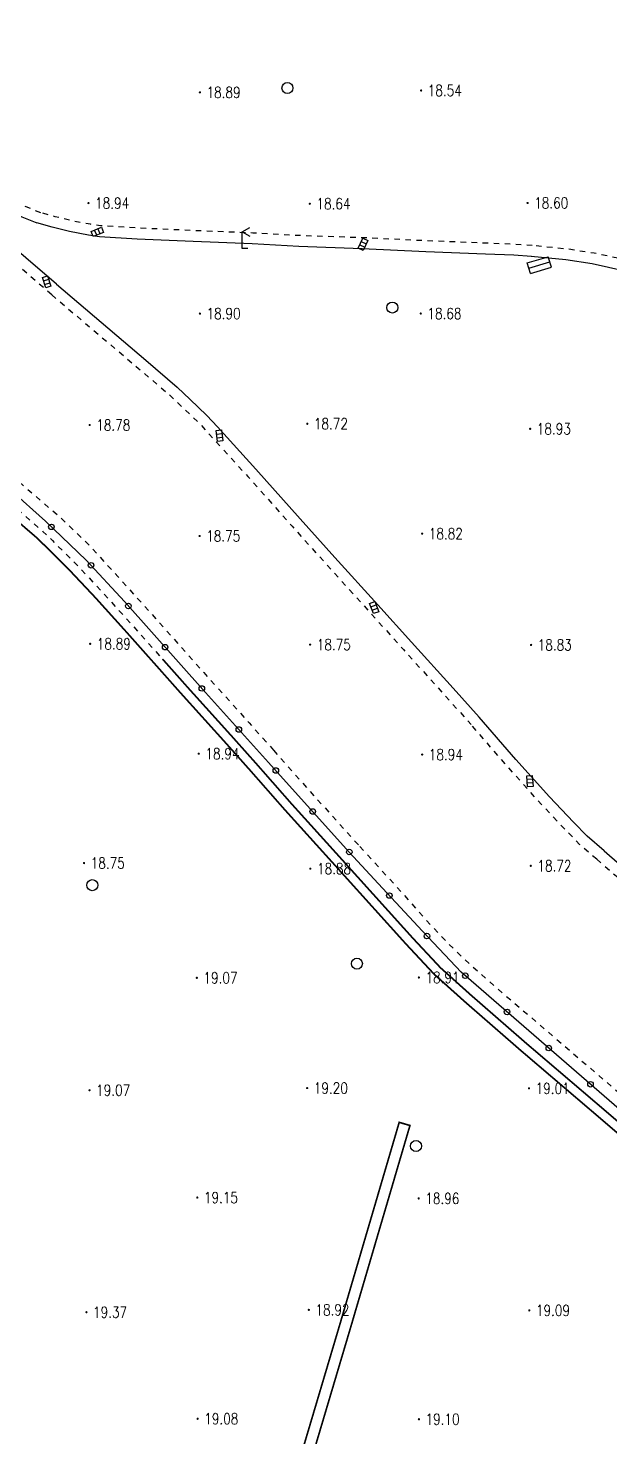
# Model space of a CAD drawing. Extents: x 404846 to 408477, y 3390929 to 3392894.
# Drawn here: x 407795.9 to 407848.6, y 3391312.7 to 3391440.2 of the extents above; entities that cross this region are included whole.
import ezdxf
from ezdxf.enums import TextEntityAlignment as Align

# ---------------------------------------------------------------- set-up
doc = ezdxf.new("R2010")
doc.units = 0
doc.header["$LTSCALE"] = 0.5
doc.linetypes.add('X1', pattern=[5, 4, -1])
doc.linetypes.add('X6', pattern=[2, 1, -1])
doc.layers.get('0').update_dxf_attribs({"linetype": 'CONTINUOUS'})
doc.layers.add('ASSIST', color=7, linetype='CONTINUOUS', plot=False)
for name, color, linetype in [('DLDW', 11, 'CONTINUOUS'), ('DLSS', 4, 'CONTINUOUS'), ('GCD', 1, 'CONTINUOUS'), ('GXYZ', 2, 'CONTINUOUS'), ('SXSS', 5, 'CONTINUOUS'), ('ZBTZ', 3, 'CONTINUOUS')]:
    doc.layers.add(name, color=color, linetype=linetype)
doc.styles.add('HZ', font='rs.shx', dxfattribs={"width": 0.8, "bigfont": 'hztxt.shx'})
doc.linetypes.add('1161', pattern='A,0,[149,AAA.SHX,S=0.15,R=0,X=0,Y=0],-1.6', length=1.6)

# ---------------------------------------------------------------- blocks, each defined once
blk = doc.blocks.new('gc052')
for p, q in [((0, 3), (1.39, 3.8)), ((0, 3), (1.39, 2.2)), ((0, 0), (0, 3)), ((1, 0), (0, 0))]:
    blk.add_line(p, q)
blk = doc.blocks.new('GC200')
at = {"linetype": 'Continuous', "const_width": 0.2, "flags": 128}
blk.add_lwpolyline([(-0.1, 0, 1), (0.1, 0, 1)], format="xyb", close=True, dxfattribs=at)
blk = doc.blocks.new('gc188')
blk.add_circle((0, 0), 1)
blk = doc.blocks.new('gc041')
for p, q in [((-1, 0.5), (1, 0.5)), ((-1, -0.5), (-1, 0.5)), ((-0.33, 0.5), (-0.33, -0.5)), ((0.33, 0.5), (0.33, -0.5)), ((1, 0.5), (1, -0.5)), ((1, -0.5), (-1, -0.5))]:
    blk.add_line(p, q)
blk = doc.blocks.new('gc170')
at = {"linetype": 'Continuous'}
blk.add_circle((0, 0), 0.5, dxfattribs=at)

msp = doc.modelspace()

# ---------------------------------------------------------------- linework, layer by layer
at = {"layer": 'ASSIST', "linetype": 'Continuous', "flags": 128}
for points, elevation in [([(407841.371, 3391418.033), (407843.285, 3391418.604)], 18.766), ([(407794.285, 3391398.445), (407797.464, 3391395.606), (407801.158, 3391392.098), (407804.625, 3391388.328), (407811.957, 3391380.094), (407817.661, 3391373.775), (407824.975, 3391365.659)], 18.872), ([(407865.839, 3391328.413), (407854.179, 3391338.256), (407835.117, 3391354.774), (407831.591, 3391358.49), (407827.984, 3391362.392), (407824.975, 3391365.659)], 18.965)]:
    msp.add_lwpolyline(points, dxfattribs=dict(at, elevation=elevation))
at = {"layer": 'DLDW', "linetype": 'Continuous'}
for p, q in [((407841.085, 3391418.991), (407842.999, 3391419.562)), ((407841.371, 3391418.033), (407841.085, 3391418.991)), ((407841.228, 3391418.512), (407843.142, 3391419.083)), ((407843.285, 3391418.604), (407842.999, 3391419.562))]:
    msp.add_line(p, q, dxfattribs=at)
at = {"layer": 'DLSS', "linetype": 'X6', "flags": 128}
for points, elevation in [([(407798.031, 3391416.106), (407786.772, 3391425.843), (407772.792, 3391437.704), (407773.267, 3391438.836), (407773.624, 3391439.401), (407774.029, 3391439.726), (407774.57, 3391440.092), (407774.986, 3391440.25), (407781.529, 3391434.677), (407789.104, 3391428.194), (407790.227, 3391427.318), (407791.147, 3391426.648), (407792.514, 3391425.698), (407793.626, 3391425.051), (407794.729, 3391424.509), (407795.687, 3391424.093), (407797.056, 3391423.551)], 18.617), ([(407841.545, 3391420.568), (407839.944, 3391420.677), (407837.338, 3391420.783), (407831.938, 3391420.995), (407826.185, 3391421.273), (407820.461, 3391421.469), (407816.241, 3391421.702), (407810.869, 3391421.919), (407805.818, 3391422.151), (407802.448, 3391422.349), (407801.53, 3391422.49), (407799.849, 3391422.811), (407798.328, 3391423.182), (407797.056, 3391423.551)], 18.682), ([(407880.464, 3391400.393), (407878.178, 3391402.358), (407875.025, 3391405.022), (407871.454, 3391408.067), (407868.367, 3391410.555), (407865.913, 3391412.321), (407862.354, 3391414.479), (407859.118, 3391416.143), (407856.8, 3391417.116), (407853.575, 3391418.276), (407850.963, 3391419.031), (407848.661, 3391419.557), (407847.14, 3391419.876), (407844.719, 3391420.25), (407841.545, 3391420.568)], 18.794), ([(407798.031, 3391416.106), (407805.897, 3391409.437), (407808.721, 3391407.024), (407809.87, 3391405.919), (407810.617, 3391405.229), (407811.365, 3391404.495), (407812.31, 3391403.471), (407815.787, 3391399.66), (407819.793, 3391395.151), (407822.941, 3391391.668), (407826.836, 3391387.368), (407829.883, 3391383.985), (407833.657, 3391379.815), (407836.006, 3391377.2)], 18.697), ([(407775.916, 3391412.934), (407776.824, 3391412.19), (407784.681, 3391405.5), (407789.838, 3391401.037), (407793.806, 3391397.643), (407797.234, 3391394.693), (407798.092, 3391393.854), (407800.013, 3391391.956), (407802.548, 3391389.267), (407805.365, 3391386.147), (407808.057, 3391383.138)], 18.865), ([(407795.099, 3391399.146), (407798.574, 3391396.155), (407799.514, 3391395.283), (407801.466, 3391393.393), (407804.006, 3391390.612), (407806.839, 3391387.473), (407809.537, 3391384.458), (407811.796, 3391381.914), (407815.899, 3391377.369), (407818.123, 3391374.876)], 18.892), ([(407847.387, 3391365), (407845.834, 3391366.356), (407844.564, 3391367.654), (407842.366, 3391369.97), (407839.309, 3391373.384), (407836.006, 3391377.2)], 18.641), ([(407818.123, 3391374.876), (407821.206, 3391371.388), (407825.939, 3391366.153)], 18.858), ([(407825.939, 3391366.153), (407829.174, 3391362.611), (407831.835, 3391359.619), (407833.679, 3391357.646), (407835.193, 3391356.136), (407837.544, 3391354.032), (407839.006, 3391352.768), (407843.518, 3391348.906), (407849.802, 3391343.508), (407856.482, 3391337.78), (407864.43, 3391330.984)], 18.855), ([(407847.387, 3391365), (407851.694, 3391361.315), (407859.189, 3391354.909), (407868.046, 3391347.333), (407874.091, 3391342.159)], 19.024)]:
    msp.add_lwpolyline(points, dxfattribs=dict(at, elevation=elevation))
at = {"layer": 'SXSS', "linetype": 'X1', "const_width": 0.15, "flags": 128}
for points, elevation in [([(407775.405, 3391412.312), (407776.307, 3391411.572), (407784.157, 3391404.889), (407789.313, 3391400.427), (407793.281, 3391397.032), (407796.689, 3391394.099), (407797.528, 3391393.28), (407799.437, 3391391.394), (407801.956, 3391388.721), (407804.766, 3391385.609), (407807.447, 3391382.597)], 18.865), ([(407808.057, 3391383.138), (407810.319, 3391380.592), (407814.423, 3391376.045), (407816.643, 3391373.556), (407819.717, 3391370.057), (407824.457, 3391364.814), (407830.713, 3391357.879), (407833.239, 3391355.176), (407835.984, 3391352.713), (407840.994, 3391348.346), (407848.16, 3391342.232), (407855.784, 3391335.701), (407864.357, 3391328.345), (407869.028, 3391324.455), (407871.994, 3391322.182), (407874.71, 3391320.255), (407876.755, 3391319.053), (407878.822, 3391318.041), (407881.82, 3391316.921), (407886.27, 3391315.532), (407891.819, 3391313.894), (407897.708, 3391312.17), (407906.092, 3391309.716)], 18.858), ([(407807.447, 3391382.597), (407809.712, 3391380.048), (407813.817, 3391375.5), (407816.033, 3391373.015), (407819.108, 3391369.515), (407823.852, 3391364.267), (407830.113, 3391357.327), (407832.667, 3391354.593), (407835.443, 3391352.102), (407840.462, 3391347.729), (407847.63, 3391341.612), (407855.254, 3391335.082), (407863.83, 3391327.722), (407868.519, 3391323.818), (407871.51, 3391321.526), (407874.267, 3391319.57), (407876.368, 3391318.334), (407878.499, 3391317.291), (407881.555, 3391316.149), (407886.033, 3391314.752), (407891.589, 3391313.112), (407897.478, 3391311.387), (407905.863, 3391308.933)], 18.858), ([(407789.478, 3391206.063), (407790.924, 3391210.982), (407798.498, 3391236.4), (407804.85, 3391258.028), (407811.644, 3391280.784), (407817.922, 3391302.037), (407824.141, 3391322.962), (407829.496, 3391341.186), (407830.469, 3391340.9), (407825.113, 3391322.675), (407818.895, 3391301.749), (407812.616, 3391280.495), (407805.822, 3391257.74), (407799.47, 3391236.113), (407791.896, 3391210.694), (407790.451, 3391205.777)], 19.046)]:
    msp.add_lwpolyline(points, dxfattribs=dict(at, elevation=elevation))
at = {"layer": 'ZBTZ', "linetype": '1161', "flags": 128}
for points, elevation in [([(407798.447, 3391417.079), (407787.311, 3391426.606), (407774.526, 3391437.469), (407775.429, 3391438.578), (407780.889, 3391433.927), (407788.48, 3391427.43), (407789.634, 3391426.531), (407790.576, 3391425.845), (407791.985, 3391424.866), (407793.161, 3391424.182), (407794.316, 3391423.614), (407795.309, 3391423.183), (407796.694, 3391422.635)], 18.556), ([(407841.477, 3391419.578), (407839.89, 3391419.687), (407837.298, 3391419.792), (407831.895, 3391420.004), (407826.144, 3391420.282), (407820.417, 3391420.479), (407816.193, 3391420.711), (407810.826, 3391420.928), (407805.766, 3391421.161), (407802.343, 3391421.362), (407801.362, 3391421.513), (407799.639, 3391421.841), (407798.072, 3391422.224), (407796.694, 3391422.635)], 18.682), ([(407879.818, 3391399.641), (407877.535, 3391401.603), (407874.384, 3391404.266), (407870.822, 3391407.303), (407867.766, 3391409.766), (407865.366, 3391411.494), (407861.87, 3391413.614), (407858.699, 3391415.244), (407856.44, 3391416.192), (407853.269, 3391417.332), (407850.714, 3391418.07), (407848.448, 3391418.589), (407846.962, 3391418.901), (407844.594, 3391419.266), (407841.446, 3391419.581)], 18.794), ([(407798.447, 3391417.079), (407806.541, 3391410.194), (407809.389, 3391407.761), (407810.552, 3391406.643), (407811.303, 3391405.949), (407812.08, 3391405.188), (407813.043, 3391404.143), (407816.526, 3391400.326), (407820.534, 3391395.815), (407823.678, 3391392.336), (407827.574, 3391388.034), (407830.621, 3391384.652), (407834.396, 3391380.481), (407836.746, 3391377.865)], 18.708), ([(407848.045, 3391365.753), (407846.522, 3391367.084), (407845.285, 3391368.348), (407843.102, 3391370.648), (407840.06, 3391374.045), (407836.746, 3391377.865)], 18.641), ([(407848.045, 3391365.753), (407852.319, 3391362.045), (407859.814, 3391355.639), (407868.671, 3391348.064), (407874.716, 3391342.889)], 19.024)]:
    msp.add_lwpolyline(points, dxfattribs=dict(at, elevation=elevation))

# ---------------------------------------------------------------- block references
at = {"layer": 'DLSS', "linetype": 'Continuous', "xscale": 0.5, "yscale": 0.5}
msp.add_blockref('gc052', (407815.281, 3391420.308, 18.986), dxfattribs=at)
at = {"layer": 'GCD', "linetype": 'Continuous'}
ref = msp.add_blockref('GC200', (407811.447, 3391434.438, 18.891), dxfattribs=dict(at, xscale=0.5, yscale=0.5, zscale=0.5))
ref.add_attrib('height', '18.89', dxfattribs={"linetype": 'Continuous', "height": 1, "style": 'HZ', "width": 0.8}).set_placement((407812.047, 3391434.438, 18.891), align=Align.MIDDLE_LEFT)
ref = msp.add_blockref('GC200', (407831.478, 3391434.605, 18.54), dxfattribs=dict(at, xscale=0.5, yscale=0.5, zscale=0.5))
ref.add_attrib('height', '18.54', dxfattribs={"linetype": 'Continuous', "height": 1, "style": 'HZ', "width": 0.8}).set_placement((407832.078, 3391434.605, 18.54), align=Align.MIDDLE_LEFT)
ref = msp.add_blockref('GC200', (407801.355, 3391424.413, 18.937), dxfattribs=dict(at, xscale=0.5, yscale=0.5, zscale=0.5))
ref.add_attrib('height', '18.94', dxfattribs={"linetype": 'Continuous', "height": 1, "style": 'HZ', "width": 0.8}).set_placement((407801.955, 3391424.413, 18.937), align=Align.MIDDLE_LEFT)
ref = msp.add_blockref('GC200', (407841.118, 3391424.425, 18.6), dxfattribs=dict(at, xscale=0.5, yscale=0.5, zscale=0.5))
ref.add_attrib('height', '18.60', dxfattribs={"linetype": 'Continuous', "height": 1, "style": 'HZ', "width": 0.8}).set_placement((407841.718, 3391424.425, 18.6), align=Align.MIDDLE_LEFT)
ref = msp.add_blockref('GC200', (407821.4, 3391424.355, 18.64), dxfattribs=dict(at, xscale=0.5, yscale=0.5, zscale=0.5))
ref.add_attrib('height', '18.64', dxfattribs={"linetype": 'Continuous', "height": 1, "style": 'HZ', "width": 0.8}).set_placement((407822, 3391424.355, 18.64), align=Align.MIDDLE_LEFT)
ref = msp.add_blockref('GC200', (407811.45, 3391414.408, 18.9), dxfattribs=dict(at, xscale=0.5, yscale=0.5, zscale=0.5))
ref.add_attrib('height', '18.90', dxfattribs={"linetype": 'Continuous', "height": 1, "style": 'HZ', "width": 0.8}).set_placement((407812.05, 3391414.408, 18.9), align=Align.MIDDLE_LEFT)
ref = msp.add_blockref('GC200', (407831.446, 3391414.413, 18.68), dxfattribs=dict(at, xscale=0.5, yscale=0.5, zscale=0.5))
ref.add_attrib('height', '18.68', dxfattribs={"linetype": 'Continuous', "height": 1, "style": 'HZ', "width": 0.8}).set_placement((407832.046, 3391414.413, 18.68), align=Align.MIDDLE_LEFT)
ref = msp.add_blockref('GC200', (407801.464, 3391404.32, 18.777), dxfattribs=dict(at, xscale=0.5, yscale=0.5, zscale=0.5))
ref.add_attrib('height', '18.78', dxfattribs={"linetype": 'Continuous', "height": 1, "style": 'HZ', "width": 0.8}).set_placement((407802.064, 3391404.32, 18.777), align=Align.MIDDLE_LEFT)
ref = msp.add_blockref('GC200', (407821.171, 3391404.432, 18.72), dxfattribs=dict(at, xscale=0.5, yscale=0.5, zscale=0.5))
ref.add_attrib('height', '18.72', dxfattribs={"linetype": 'Continuous', "height": 1, "style": 'HZ', "width": 0.8}).set_placement((407821.771, 3391404.432, 18.72), align=Align.MIDDLE_LEFT)
ref = msp.add_blockref('GC200', (407841.356, 3391403.974, 18.928), dxfattribs=dict(at, xscale=0.5, yscale=0.5, zscale=0.5))
ref.add_attrib('height', '18.93', dxfattribs={"linetype": 'Continuous', "height": 1, "style": 'HZ', "width": 0.8}).set_placement((407841.956, 3391403.974, 18.928), align=Align.MIDDLE_LEFT)
ref = msp.add_blockref('GC200', (407811.419, 3391394.272, 18.754), dxfattribs=dict(at, xscale=0.5, yscale=0.5, zscale=0.5))
ref.add_attrib('height', '18.75', dxfattribs={"linetype": 'Continuous', "height": 1, "style": 'HZ', "width": 0.8}).set_placement((407812.019, 3391394.272, 18.754), align=Align.MIDDLE_LEFT)
ref = msp.add_blockref('GC200', (407831.575, 3391394.481, 18.82), dxfattribs=dict(at, xscale=0.5, yscale=0.5, zscale=0.5))
ref.add_attrib('height', '18.82', dxfattribs={"linetype": 'Continuous', "height": 1, "style": 'HZ', "width": 0.8}).set_placement((407832.175, 3391394.481, 18.82), align=Align.MIDDLE_LEFT)
ref = msp.add_blockref('GC200', (407801.508, 3391384.511, 18.891), dxfattribs=dict(at, xscale=0.5, yscale=0.5, zscale=0.5))
ref.add_attrib('height', '18.89', dxfattribs={"linetype": 'Continuous', "height": 1, "style": 'HZ', "width": 0.8}).set_placement((407802.108, 3391384.511, 18.891), align=Align.MIDDLE_LEFT)
ref = msp.add_blockref('GC200', (407821.43, 3391384.438, 18.754), dxfattribs=dict(at, xscale=0.5, yscale=0.5, zscale=0.5))
ref.add_attrib('height', '18.75', dxfattribs={"linetype": 'Continuous', "height": 1, "style": 'HZ', "width": 0.8}).set_placement((407822.03, 3391384.438, 18.754), align=Align.MIDDLE_LEFT)
ref = msp.add_blockref('GC200', (407841.436, 3391384.411, 18.827), dxfattribs=dict(at, xscale=0.5, yscale=0.5, zscale=0.5))
ref.add_attrib('height', '18.83', dxfattribs={"linetype": 'Continuous', "height": 1, "style": 'HZ', "width": 0.8}).set_placement((407842.036, 3391384.411, 18.827), align=Align.MIDDLE_LEFT)
ref = msp.add_blockref('GC200', (407811.343, 3391374.561, 18.937), dxfattribs=dict(at, xscale=0.5, yscale=0.5, zscale=0.5))
ref.add_attrib('height', '18.94', dxfattribs={"linetype": 'Continuous', "height": 1, "style": 'HZ', "width": 0.8}).set_placement((407811.943, 3391374.561, 18.937), align=Align.MIDDLE_LEFT)
ref = msp.add_blockref('GC200', (407831.575, 3391374.484, 18.937), dxfattribs=dict(at, xscale=0.5, yscale=0.5, zscale=0.5))
ref.add_attrib('height', '18.94', dxfattribs={"linetype": 'Continuous', "height": 1, "style": 'HZ', "width": 0.8}).set_placement((407832.175, 3391374.484, 18.937), align=Align.MIDDLE_LEFT)
ref = msp.add_blockref('GC200', (407800.957, 3391364.659, 18.754), dxfattribs=dict(at, xscale=0.5, yscale=0.5, zscale=0.5))
ref.add_attrib('height', '18.75', dxfattribs={"linetype": 'Continuous', "height": 1, "style": 'HZ', "width": 0.8}).set_placement((407801.557, 3391364.659, 18.754), align=Align.MIDDLE_LEFT)
ref = msp.add_blockref('GC200', (407821.453, 3391364.156, 18.88), dxfattribs=dict(at, xscale=0.5, yscale=0.5, zscale=0.5))
ref.add_attrib('height', '18.88', dxfattribs={"linetype": 'Continuous', "height": 1, "style": 'HZ', "width": 0.8}).set_placement((407822.053, 3391364.156, 18.88), align=Align.MIDDLE_LEFT)
ref = msp.add_blockref('GC200', (407841.407, 3391364.41, 18.72), dxfattribs=dict(at, xscale=0.5, yscale=0.5, zscale=0.5))
ref.add_attrib('height', '18.72', dxfattribs={"linetype": 'Continuous', "height": 1, "style": 'HZ', "width": 0.8}).set_placement((407842.007, 3391364.41, 18.72), align=Align.MIDDLE_LEFT)
ref = msp.add_blockref('GC200', (407811.168, 3391354.268, 19.074), dxfattribs=dict(at, xscale=0.5, yscale=0.5, zscale=0.5))
ref.add_attrib('height', '19.07', dxfattribs={"linetype": 'Continuous', "height": 1, "style": 'HZ', "width": 0.8}).set_placement((407811.768, 3391354.268, 19.074), align=Align.MIDDLE_LEFT)
ref = msp.add_blockref('GC200', (407831.279, 3391354.3, 18.907), dxfattribs=dict(at, xscale=0.5, yscale=0.5, zscale=0.5))
ref.add_attrib('height', '18.91', dxfattribs={"linetype": 'Continuous', "height": 1, "style": 'HZ', "width": 0.8}).set_placement((407831.879, 3391354.3, 18.907), align=Align.MIDDLE_LEFT)
ref = msp.add_blockref('GC200', (407801.453, 3391344.092, 19.074), dxfattribs=dict(at, xscale=0.5, yscale=0.5, zscale=0.5))
ref.add_attrib('height', '19.07', dxfattribs={"linetype": 'Continuous', "height": 1, "style": 'HZ', "width": 0.8}).set_placement((407802.053, 3391344.092, 19.074), align=Align.MIDDLE_LEFT)
ref = msp.add_blockref('GC200', (407821.161, 3391344.29, 19.2), dxfattribs=dict(at, xscale=0.5, yscale=0.5, zscale=0.5))
ref.add_attrib('height', '19.20', dxfattribs={"linetype": 'Continuous', "height": 1, "style": 'HZ', "width": 0.8}).set_placement((407821.761, 3391344.29, 19.2), align=Align.MIDDLE_LEFT)
ref = msp.add_blockref('GC200', (407841.247, 3391344.26, 19.013), dxfattribs=dict(at, xscale=0.5, yscale=0.5, zscale=0.5))
ref.add_attrib('height', '19.01', dxfattribs={"linetype": 'Continuous', "height": 1, "style": 'HZ', "width": 0.8}).set_placement((407841.847, 3391344.26, 19.013), align=Align.MIDDLE_LEFT)
ref = msp.add_blockref('GC200', (407811.212, 3391334.378, 19.147), dxfattribs=dict(at, xscale=0.5, yscale=0.5, zscale=0.5))
ref.add_attrib('height', '19.15', dxfattribs={"linetype": 'Continuous', "height": 1, "style": 'HZ', "width": 0.8}).set_placement((407811.812, 3391334.378, 19.147), align=Align.MIDDLE_LEFT)
ref = msp.add_blockref('GC200', (407831.259, 3391334.294, 18.96), dxfattribs=dict(at, xscale=0.5, yscale=0.5, zscale=0.5))
ref.add_attrib('height', '18.96', dxfattribs={"linetype": 'Continuous', "height": 1, "style": 'HZ', "width": 0.8}).set_placement((407831.859, 3391334.294, 18.96), align=Align.MIDDLE_LEFT)
ref = msp.add_blockref('GC200', (407801.172, 3391323.995, 19.371), dxfattribs=dict(at, xscale=0.5, yscale=0.5, zscale=0.5))
ref.add_attrib('height', '19.37', dxfattribs={"linetype": 'Continuous', "height": 1, "style": 'HZ', "width": 0.8}).set_placement((407801.772, 3391323.995, 19.371), align=Align.MIDDLE_LEFT)
ref = msp.add_blockref('GC200', (407821.309, 3391324.206, 18.92), dxfattribs=dict(at, xscale=0.5, yscale=0.5, zscale=0.5))
ref.add_attrib('height', '18.92', dxfattribs={"linetype": 'Continuous', "height": 1, "style": 'HZ', "width": 0.8}).set_placement((407821.909, 3391324.206, 18.92), align=Align.MIDDLE_LEFT)
ref = msp.add_blockref('GC200', (407841.276, 3391324.158, 19.093), dxfattribs=dict(at, xscale=0.5, yscale=0.5, zscale=0.5))
ref.add_attrib('height', '19.09', dxfattribs={"linetype": 'Continuous', "height": 1, "style": 'HZ', "width": 0.8}).set_placement((407841.876, 3391324.158, 19.093), align=Align.MIDDLE_LEFT)
ref = msp.add_blockref('GC200', (407811.243, 3391314.346, 19.08), dxfattribs=dict(at, xscale=0.5, yscale=0.5, zscale=0.5))
ref.add_attrib('height', '19.08', dxfattribs={"linetype": 'Continuous', "height": 1, "style": 'HZ', "width": 0.8}).set_placement((407811.843, 3391314.346, 19.08), align=Align.MIDDLE_LEFT)
ref = msp.add_blockref('GC200', (407831.28, 3391314.305, 19.1), dxfattribs=dict(at, xscale=0.5, yscale=0.5, zscale=0.5))
ref.add_attrib('height', '19.10', dxfattribs={"linetype": 'Continuous', "height": 1, "style": 'HZ', "width": 0.8}).set_placement((407831.88, 3391314.305, 19.1), align=Align.MIDDLE_LEFT)
at = {"layer": 'GXYZ', "linetype": 'Continuous', "xscale": 0.5, "yscale": 0.5}
for p in [(407819.374, 3391434.832, 18.866), (407828.875, 3391414.958, 18.759), (407801.702, 3391362.658, 19.159), (407825.665, 3391355.553, 19.042), (407831.018, 3391339.038, 19.082)]:
    msp.add_blockref('gc188', p, dxfattribs=at)
for p, rotation in [((407802.159, 3391421.805, 19.007), 202.3685045165701), ((407826.218, 3391420.691, 18.783), 65.24908682246206), ((407797.57, 3391417.287, 18.977), 107.425188680398), ((407813.227, 3391403.355, 18.689), 97.23715724637401), ((407827.225, 3391387.797, 18.977), 110.9308485500016), ((407841.331, 3391372.067, 18.649), 274.4063248201282)]:
    msp.add_blockref('gc041', p, dxfattribs=dict(at, rotation=rotation))
at = {"layer": 'ZBTZ', "linetype": 'Continuous', "xscale": 0.5, "yscale": 0.5}
for p, rotation in [((407797.999, 3391395.098), 316.4794010784865), ((407801.594, 3391391.624), 312.6025303603874), ((407804.972, 3391387.938), 311.683601166393), ((407808.297, 3391384.204), 311.683601166393), ((407811.622, 3391380.47), 311.683601166393), ((407814.97, 3391376.756), 312.0717608049827), ((407818.32, 3391373.044), 312.0246337064467), ((407821.667, 3391369.33), 312.0246337064467), ((407824.975, 3391365.659), 132.6459540424121), ((407824.975, 3391365.659), 312.0246337064467), ((407828.608, 3391361.717), 132.7502240893673), ((407832.007, 3391358.051), 133.4971414787865), ((407835.481, 3391354.458), 139.0897366046612), ((407839.26, 3391351.184), 139.0897366046612), ((407843.039, 3391347.909), 139.0897366046612), ((407846.817, 3391344.635), 139.0897366046612)]:
    msp.add_blockref('gc170', p, dxfattribs=dict(at, rotation=rotation))

doc.saveas('drawing.dxf')
